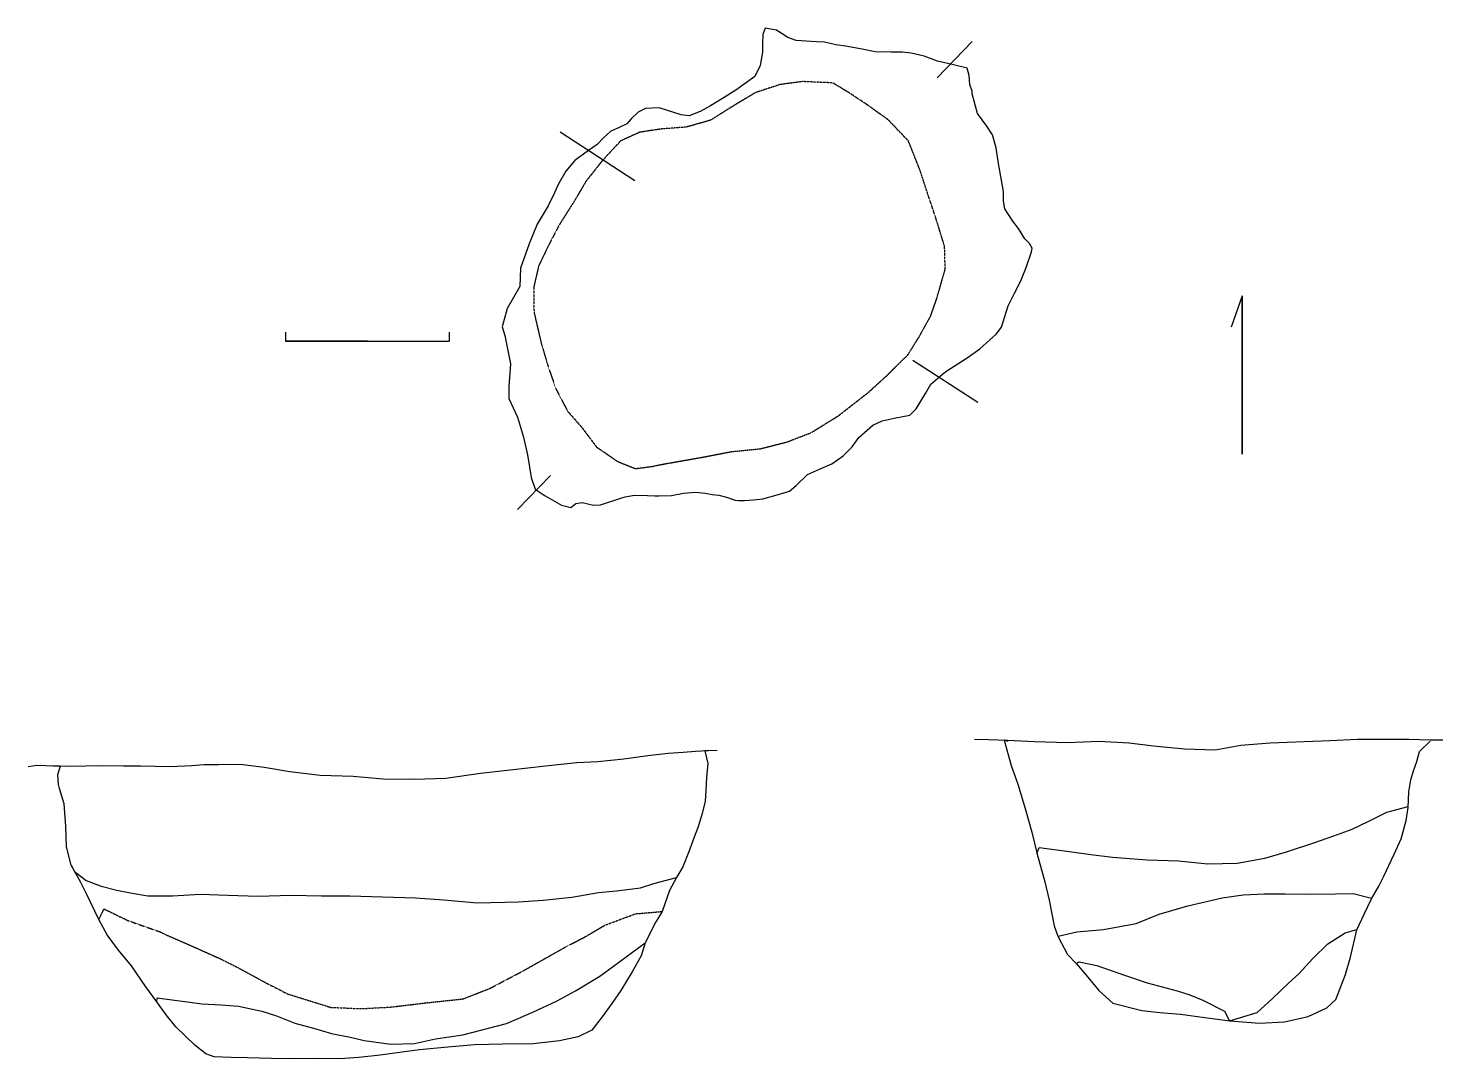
# Model space of a CAD drawing. Extents: x -16595 to 31422, y 7042 to 42031.
import ezdxf

# ---------------------------------------------------------------- set-up
doc = ezdxf.new("R2010")
doc.units = 0
doc.linetypes.add('DASHED', pattern=[0.75, 0.5, -0.25])
doc.layers.add('LAYER1', color=7, linetype='CONTINUOUS')

msp = doc.modelspace()

# ---------------------------------------------------------------- linework, layer by layer
at = {"layer": 'LAYER1', "color": 7, "linetype": 'CONTINUOUS'}
for points in [[(7404.3252, 26008.9472), (7514.6798, 25997.9249), (7713.3037, 25997.9249), (8022.2823, 26019.9886), (8342.2856, 26053.0914), (8827.8101, 26185.5098), (9247.1433, 26317.9258), (9467.8334, 26505.5131), (9854.0447, 26880.6997), (10262.3364, 27057.2623), (10681.6505, 27244.8472), (11067.8809, 27509.6816), (11376.8428, 27818.6601), (11597.5496, 28138.6634), (12072.0351, 28557.9799), (12392.0527, 28701.4373), (12800.3277, 28789.7091), (13329.9988, 28900.0637), (13550.7032, 29109.7291), (13859.6675, 29628.3587), (14047.2668, 29948.3621), (14444.5195, 30290.4434), (14587.9626, 30400.798), (15283.1524, 30842.1783), (15702.4832, 31151.1569), (16033.5256, 31438.055), (16265.2571, 31647.7204), (16441.8006, 31879.4519), (16673.5322, 32607.747), (16883.2, 33038.1025), (17103.8901, 33457.419), (17280.4503, 33909.855), (17457.0105, 34439.5237), (17479.0743, 34560.9006), (17390.8025, 34726.4218), (17236.3061, 34880.9039), (17015.616, 35234.0267), (16828.031, 35476.7806), (16552.1552, 35896.1114), (16508.011, 36160.9481), (16508.011, 36491.9905), (16386.6341, 37187.1803), (16331.4651, 37507.1836), (16265.2571, 37970.6444), (16132.8388, 38412.0413), (15945.2371, 38709.9784), (15625.2362, 39140.334), (15448.6736, 39802.421), (15448.6736, 39890.6952), (15371.4409, 40122.4243), (15349.3604, 40431.4029), (15283.1524, 40674.1568), (14808.667, 40795.5504), (14267.9569, 40916.9298), (13815.5376, 41082.451), (13374.1407, 41181.7617), (13087.2425, 41214.8669), (12689.9922, 41225.9084), (12149.2821, 41236.9307), (11707.8875, 41325.2191), (11145.1136, 41424.5347), (10814.0713, 41468.6623), (10438.8966, 41556.9364), (10163.0233, 41567.973), (9809.9171, 41590.0559), (9467.8334, 41612.1197), (9191.9576, 41722.4719), (8805.7463, 41965.2258), (8419.535, 42031.4361), (8342.2856, 41821.7827), (8331.2466, 41501.7674), (8331.2466, 41225.9084), (8254.0139, 40762.4453), (8066.4122, 40398.2977), (7426.4056, 39934.8394), (6973.9696, 39647.9246), (6565.6946, 39394.1293), (6212.5694, 39206.5443), (5837.3995, 39063.0869), (5572.5628, 39096.1897), (4822.1896, 39327.9213), (4358.7289, 39305.8575), (4104.9336, 39184.4639), (3873.2045, 38952.7323), (3718.7223, 38787.2112), (3442.8489, 38654.7952), (3178.0134, 38533.4182), (2935.244, 38312.7281), (2714.5539, 38080.9966), (2427.6546, 37882.3702), (1964.1939, 37540.2888), (1655.2153, 37176.1413), (1390.3809, 36723.7196), (1269.004, 36447.8462), (1048.2984, 36006.4493), (684.1508, 35377.4674), (408.2918, 34715.3827), (110.3534, 33887.7745), (88.273, 33258.7926), (-342.0826, 32519.4728), (-507.6049, 31890.4909), (-419.3165, 31603.5761), (-220.6901, 30632.5272), (-286.8993, 29871.1269), (-286.8993, 29462.8352), (11.0402, 28822.8143), (220.6901, 28149.7049), (353.1073, 27542.7867), (474.4997, 26781.3865), (606.9181, 26384.1362), (948.9852, 26152.4046), (1500.7343, 25843.426), (1820.7376, 25755.1543), (1997.299, 25898.6117), (2206.9489, 25931.7145), (2593.1769, 25843.426), (2835.9308, 25854.4675), (3520.096, 26075.1576), (3663.5391, 26119.3018), (3983.5567, 26174.4708), (4424.9369, 26163.446), (4424.9369, 26163.446), (4678.7465, 26152.4046), (4811.1649, 26152.4046), (5241.5204, 26163.446), (5649.7979, 26240.6788), (6058.0896, 26284.823), (6389.132, 26240.6788), (6620.8635, 26196.5488), (6852.5927, 26174.4708), (7106.3856, 26108.2604), (7404.3252, 26008.9472)], [(24609.4322, 32948.0342), (24241.3485, 31885.8542)], [(24609.4322, 32948.0342), (24609.4322, 27574.0954)], [(24609.4322, 27574.0954), (24609.4322, 32948.0342)], [(-7864.4287, 31707.2306), (-7864.4287, 31410.4324)], [(-2302.9049, 31707.2306), (-2302.9049, 31410.4324)], [(-7864.4287, 31410.4324), (-5083.6668, 31410.4324)], [(-5083.6668, 31410.4324), (-7864.4287, 31410.4324)], [(-5083.6668, 31410.4324), (-2302.9049, 31410.4324)], [(15531.7916, 17888.0237), (16006.2771, 17876.9989), (16657.3394, 17854.9185), (17562.1804, 17810.7742), (18687.7424, 17777.6691), (19747.0798, 17821.83), (20773.3144, 17766.6467), (21600.906, 17667.3335), (22660.2601, 17568.0203), (23697.5361, 17534.9152), (24569.2695, 17689.3973), (25562.3965, 17766.6467), (26434.149, 17799.7495), (27592.8019, 17843.8794), (28530.76, 17888.0237), (29556.9779, 17888.0237), (30274.2506, 17888.0237), (30991.49, 17865.9742), (31421.8622, 17865.9742)], [(16672.7054, 17812.0085), (16529.4029, 17855.9502), (16771.909, 16999.0788), (17003.388, 16361.9303), (17245.8941, 15538.0236), (17477.373, 14736.071), (17653.7498, 13989.0694), (17918.3006, 13044.3314), (18061.5864, 12429.1381), (18226.936, 11550.3126), (18359.2138, 11198.7827), (18678.8883, 10583.5883), (18987.5071, 10265.0063), (19318.2063, 9880.5278), (19748.0949, 9364.1944), (20222.0966, 8924.7972), (21203.1243, 8683.1048), (21820.4262, 8617.1928), (22525.876, 8551.2809), (23341.585, 8441.4272), (24190.3492, 8331.5742), (25204.4488, 8254.6691), (26053.232, 8298.6263), (26857.902, 8474.3758), (27486.1953, 8770.9869), (27794.8498, 9056.621), (28125.53, 9902.4986), (28290.8796, 10495.7061), (28511.3363, 11418.4733), (28753.8424, 11945.7843), (29007.3708, 12473.0798), (29249.8769, 12901.5149), (29426.2489, 13242.0678), (29778.9833, 13989.0694), (30010.4623, 14505.3878), (30186.839, 15131.5581), (30252.9684, 15570.9715), (30275.0178, 16109.2596), (30341.1472, 16515.7095), (30429.326, 16823.3145), (30539.5544, 17130.9027), (30638.7699, 17471.4544), (30991.49, 17822.9999)], [(-16595.2844, 16962.6331), (-16308.3863, 17006.7773), (-15999.4066, 16995.7371), (-15745.6124, 16984.7136), (-15502.8418, 16984.7136), (-15260.0879, 16973.6733), (-14653.1698, 16984.7136), (-14156.6051, 16995.7371), (-13362.1021, 16984.7136), (-12788.2892, 16984.7136), (-11762.0558, 16962.6331), (-11044.8009, 16995.7371), (-10636.5092, 17028.8411), (-10139.9445, 17028.8411), (-9400.6247, 17039.8813), (-8584.0412, 16940.5682), (-7712.3048, 16797.1119), (-6686.0714, 16675.7338), (-5571.5489, 16631.5896), (-4545.3155, 16543.3166), (-3485.9781, 16532.2776), (-2415.6148, 16565.3816), (-1245.924, 16741.943), (-230.7308, 16852.2952), (961.025, 16984.7136), (2031.4026, 17106.0893), (2737.6327, 17139.1945), (3620.4099, 17227.4663), (4436.9767, 17337.8209), (5132.169, 17415.0679), (5639.7715, 17448.1731), (6059.088, 17481.2783), (6489.4435, 17503.342), (6787.383, 17514.3811)], [(6489.4435, 17503.342), (6368.0666, 17492.3006), (6478.4212, 17061.9451), (6434.2746, 16587.4609), (6401.1717, 16146.0651), (6379.1056, 15770.8773), (6268.7534, 15329.4971), (6147.3764, 14921.2053), (6048.0633, 14656.371), (5838.3979, 14104.6385), (5628.7325, 13552.8894), (5408.0423, 13199.7821), (5176.3108, 12758.3851), (4922.5179, 12041.1303), (4712.8525, 11688.023), (4348.7049, 10981.7929), (4205.2475, 10540.3971), (3907.308, 9988.6635), (3521.0967, 9359.6816), (3212.1181, 8918.2859), (2892.1148, 8465.8654), (2539.0063, 8013.4449), (2075.5468, 7781.7145), (1435.5247, 7649.2974), (541.7085, 7549.9848), (-495.5652, 7538.9445), (-1444.5504, 7516.8802), (-2349.4068, 7439.6314), (-3309.4322, 7340.3188), (-3905.3089, 7263.07), (-4644.6287, 7163.7574), (-5372.9238, 7086.5241), (-6012.9447, 7042.3798), (-6774.3443, 7053.4201), (-7590.9123, 7042.3798), (-8341.2867, 7053.4201), (-9157.8547, 7075.4844), (-9709.5877, 7086.5241), (-10283.4007, 7108.5884), (-10570.3, 7207.9016), (-10945.4877, 7505.8405), (-11585.5098, 8123.7822), (-11916.5522, 8532.074), (-12236.5555, 8973.4697), (-12600.703, 9481.0591), (-13086.2275, 10198.3289), (-13527.6233, 10727.9988), (-13913.8357, 11246.6272), (-14200.7494, 11765.2569), (-14609.0256, 12614.9444), (-14807.652, 13023.2207), (-15138.6943, 13619.0974), (-15293.1919, 14237.0557), (-15326.2959, 14943.2703), (-15381.4649, 15693.6446), (-15535.947, 16212.2743), (-15569.051, 16355.7317), (-15591.1303, 16697.7988), (-15502.8418, 16984.7136)], [(17639.4441, 14014.8192), (17727.7015, 14213.4456), (18577.3735, 14103.0921), (19471.2064, 13981.7152), (20210.5405, 13882.402), (21391.2406, 13794.1291), (22450.578, 13761.0251), (23443.7074, 13661.7119), (24447.8949, 13683.7757), (25385.853, 13849.298), (26114.148, 14069.9882), (27041.0504, 14367.9265), (27725.2036, 14610.6971), (28343.1608, 14842.4274), (28894.9123, 15096.2216), (29523.8918, 15416.2404), (30252.1868, 15603.8265)], [(-15138.6943, 13619.0974), (-15031.8554, 13402.4209), (-14631.1061, 13089.4287), (-14123.5011, 12901.8425), (-13593.8324, 12769.4253), (-13064.1637, 12659.0731), (-12534.4938, 12570.8002), (-11684.8218, 12570.8002), (-10757.9016, 12625.9679), (-9819.9412, 12592.864), (-8793.7072, 12559.76), (-7668.1606, 12592.864), (-6641.9272, 12570.8002), (-5681.9023, 12570.8002), (-4567.396, 12537.695), (-3452.8729, 12504.591), (-2492.8487, 12438.383), (-1356.2774, 12339.0698), (43.1292, 12372.1738), (883.791, 12427.3428), (1854.8412, 12526.656), (2759.6964, 12681.1524), (3377.6393, 12747.3616), (4183.1838, 12846.6748), (4635.6031, 12990.1155), (5408.0423, 13199.7821)], [(18345.642, 11211.9924), (18367.7391, 11200.9533), (18996.721, 11355.4343), (19901.562, 11432.6825), (21016.0683, 11631.3088), (21799.5323, 11951.3122), (22770.6123, 12238.2258), (23929.2629, 12503.0613), (24646.5022, 12602.3733), (25363.7749, 12646.502), (26070.0062, 12635.4785), (26820.365, 12624.4383), (27780.3726, 12635.4785), (28387.3026, 12657.5423), (29005.2502, 12492.0211)], [(18974.6263, 10274.0319), (19084.9785, 10329.2009), (19680.8718, 10207.8239), (20618.8323, 9876.7804), (21391.2406, 9622.9857), (22406.4647, 9347.1111), (22836.806, 9214.6939), (23278.1862, 9027.1084), (24017.5227, 8651.9206), (24183.0582, 8331.9179), (25121.0162, 8607.7764), (25628.5926, 9071.2371), (26191.3808, 9611.946), (26533.4645, 9920.9246), (27007.9643, 10450.5933), (27526.5773, 10947.158), (28111.4149, 11322.3303), (28508.6676, 11432.6825)], [(-12236.5555, 8973.4697), (-12214.4917, 9105.8869), (-11806.2, 9050.703), (-11111.0089, 8962.4301), (-10702.7172, 8907.2611), (-10051.6715, 8874.1571), (-9455.7936, 8830.0129), (-8672.3302, 8653.4509), (-8164.7253, 8498.9694), (-7546.7836, 8245.1752), (-6917.8017, 8079.6535), (-6299.844, 7903.0921), (-5615.6932, 7759.6347), (-5196.3779, 7660.3221), (-4291.5214, 7538.9445), (-3485.9781, 7561.0089), (-2768.7221, 7715.5059), (-1841.8019, 7858.9479), (-363.148, 8234.135), (530.6682, 8620.3469), (1358.2765, 9006.5743), (1976.2336, 9348.6414), (2803.8407, 9845.2061), (3267.3014, 10187.2898), (3697.6569, 10507.292), (4348.7049, 10981.7929)]]:
    msp.add_lwpolyline(points, dxfattribs=at)
at = {"layer": 'LAYER1', "color": 3, "linetype": 'CONTINUOUS'}
for points in [[(14256.9179, 40352.326), (15448.6736, 41579.0145)], [(3994.5814, 36857.0267), (1456.5901, 38500.3131)], [(15636.2729, 29319.3802), (13429.3096, 30748.3143)], [(11.0402, 25688.9439), (1136.6964, 26847.5969)]]:
    msp.add_lwpolyline(points, dxfattribs=at)
at = {"layer": 'LAYER1', "color": 7, "linetype": 'DASHED'}
for points in [[(4590.4581, 27156.5754), (4965.647, 27233.8082), (5594.6289, 27344.1604), (6344.9878, 27476.5788), (7249.843, 27653.139), (8242.9724, 27752.4521), (9158.8548, 27984.1813), (9986.4607, 28304.1846), (10913.3821, 28877.9975), (11917.5505, 29661.4615), (12535.4934, 30224.2354), (13263.7884, 30941.4915), (13650.0164, 31559.4486), (14036.2277, 32254.6385), (14245.8931, 32850.5152), (14532.7936, 33854.6693), (14510.7275, 34627.1086), (14190.7099, 35664.3822), (13947.956, 36381.6383), (13683.1192, 37198.2051), (13285.8689, 38202.3735), (12601.7038, 38919.6295), (11829.2788, 39471.3787), (11277.5296, 39835.5262), (10714.7557, 40177.5933), (9688.5235, 40221.7351), (8938.1647, 40122.4243), (8088.4903, 39846.551), (7338.1172, 39394.1293), (6565.6946, 38908.6048), (5749.1111, 38676.8756), (4888.3976, 38610.6653), (4160.1026, 38500.3131), (3509.0569, 38202.3735), (2913.179, 37562.3526), (2328.3414, 36823.0328), (1953.1548, 36183.0119), (1423.4849, 35344.3646), (1081.4024, 34693.3166), (728.2951, 33953.9825), (562.7739, 33236.7289), (573.8129, 32387.0545), (816.568, 31338.7418), (1059.3374, 30522.175), (1313.1327, 29793.8799), (1710.3842, 29032.4797), (2195.9242, 28480.7472), (2692.4889, 27818.6601), (3409.7438, 27322.0966), (4016.6619, 27079.326), (4590.4581, 27156.5754)], [(-14200.7494, 11765.2569), (-14024.188, 12129.4032), (-13229.6849, 11743.1919), (-12711.0564, 11555.6058), (-12104.1383, 11345.9404), (-11960.6809, 11268.6922), (-11221.3623, 10948.6889), (-10084.7755, 10441.084), (-9510.962, 10154.1846), (-8517.8326, 9613.4763), (-7778.5134, 9238.3046), (-6321.9233, 8785.8687), (-5306.7146, 8741.7399), (-4291.5214, 8796.9083), (-3088.7254, 8940.3657), (-1841.8019, 9072.7829), (-936.9454, 9425.8902), (177.5609, 10010.7284), (762.3986, 10341.7708), (1645.1901, 10838.3355), (2285.1967, 11169.379), (2980.3866, 11577.6708), (4017.6602, 11963.8821), (4922.5179, 12041.1303)]]:
    msp.add_lwpolyline(points, dxfattribs=at)

doc.saveas('drawing.dxf')
